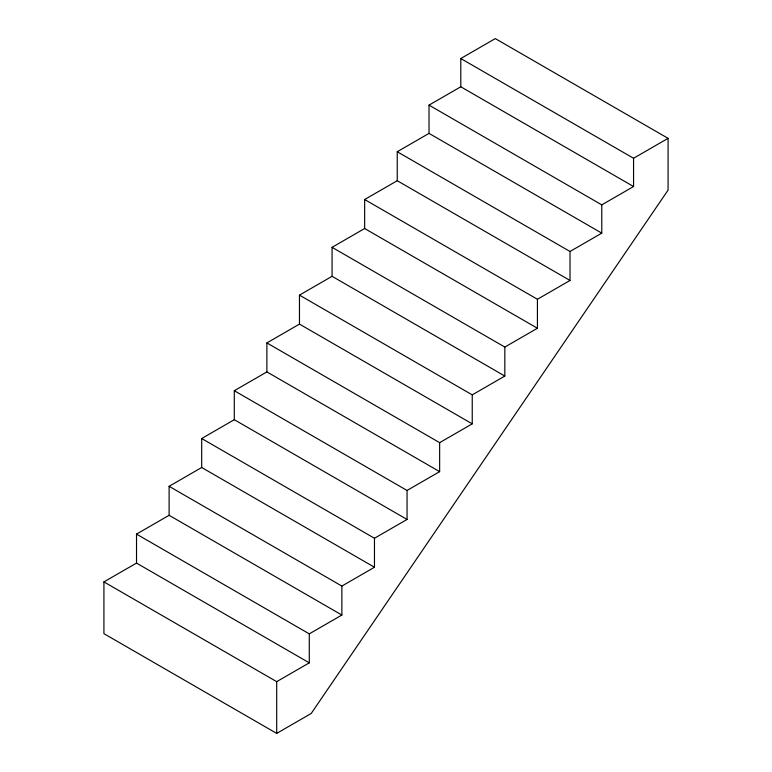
<?xml version="1.0" encoding="UTF-8"?>
<svg xmlns="http://www.w3.org/2000/svg" width="772" height="772" viewBox="0 0 772 772"><rect width="100%" height="100%" fill="white"/><g stroke="black" fill="none" stroke-linecap="round" stroke-linejoin="round"><path stroke-width="1.16" d="M460.797 58.527L633.561 158.27L633.561 186.525L460.797 86.782L460.797 58.527L495.306 38.6L668.079 138.342L668.079 190.095L311.203 713.473L276.694 733.4L103.921 633.658L103.921 581.905L136.519 563.087L309.282 662.839L309.282 633.86L136.519 534.108L136.519 563.087M429.02 105.127L601.784 204.87L601.784 233.134L429.02 133.382L429.02 105.127L460.797 86.782M397.242 151.727L570.016 251.479L570.016 280.458L397.242 180.716L397.242 151.727L429.02 133.382M364.654 199.523L537.418 299.275L537.418 328.254L364.654 228.512L364.654 199.523L397.242 180.716M332.066 247.329L504.83 347.072L504.83 376.051L332.066 276.308L332.066 247.329L364.654 228.512M299.468 295.126L472.242 394.868L472.242 423.847L299.468 324.105L299.468 295.126L332.066 276.308M266.88 342.922L439.644 442.665L439.644 471.644L266.88 371.901L266.88 342.922L299.468 324.105M633.561 158.27L668.079 138.342M234.292 390.719L407.056 490.461L407.056 519.45L234.292 419.698L234.292 390.719L266.88 371.901M601.784 204.87L633.561 186.525M201.695 438.515L374.468 538.258L374.468 567.246L201.695 467.494L201.695 438.515L234.292 419.698M570.016 251.479L601.784 233.134M169.107 486.312L341.871 586.064L341.871 615.043L169.107 515.291L169.107 486.312L201.695 467.494M537.418 299.275L570.016 280.458M136.519 534.108L169.107 515.291M504.83 347.072L537.418 328.254M472.242 394.868L504.83 376.051M439.644 442.665L472.242 423.847M407.056 490.461L439.644 471.644M374.468 538.258L407.056 519.45M341.871 586.064L374.468 567.246M309.282 633.86L341.871 615.043M103.921 581.905L276.694 681.657L309.282 662.839M276.694 681.657L276.694 733.4"/></g></svg>
